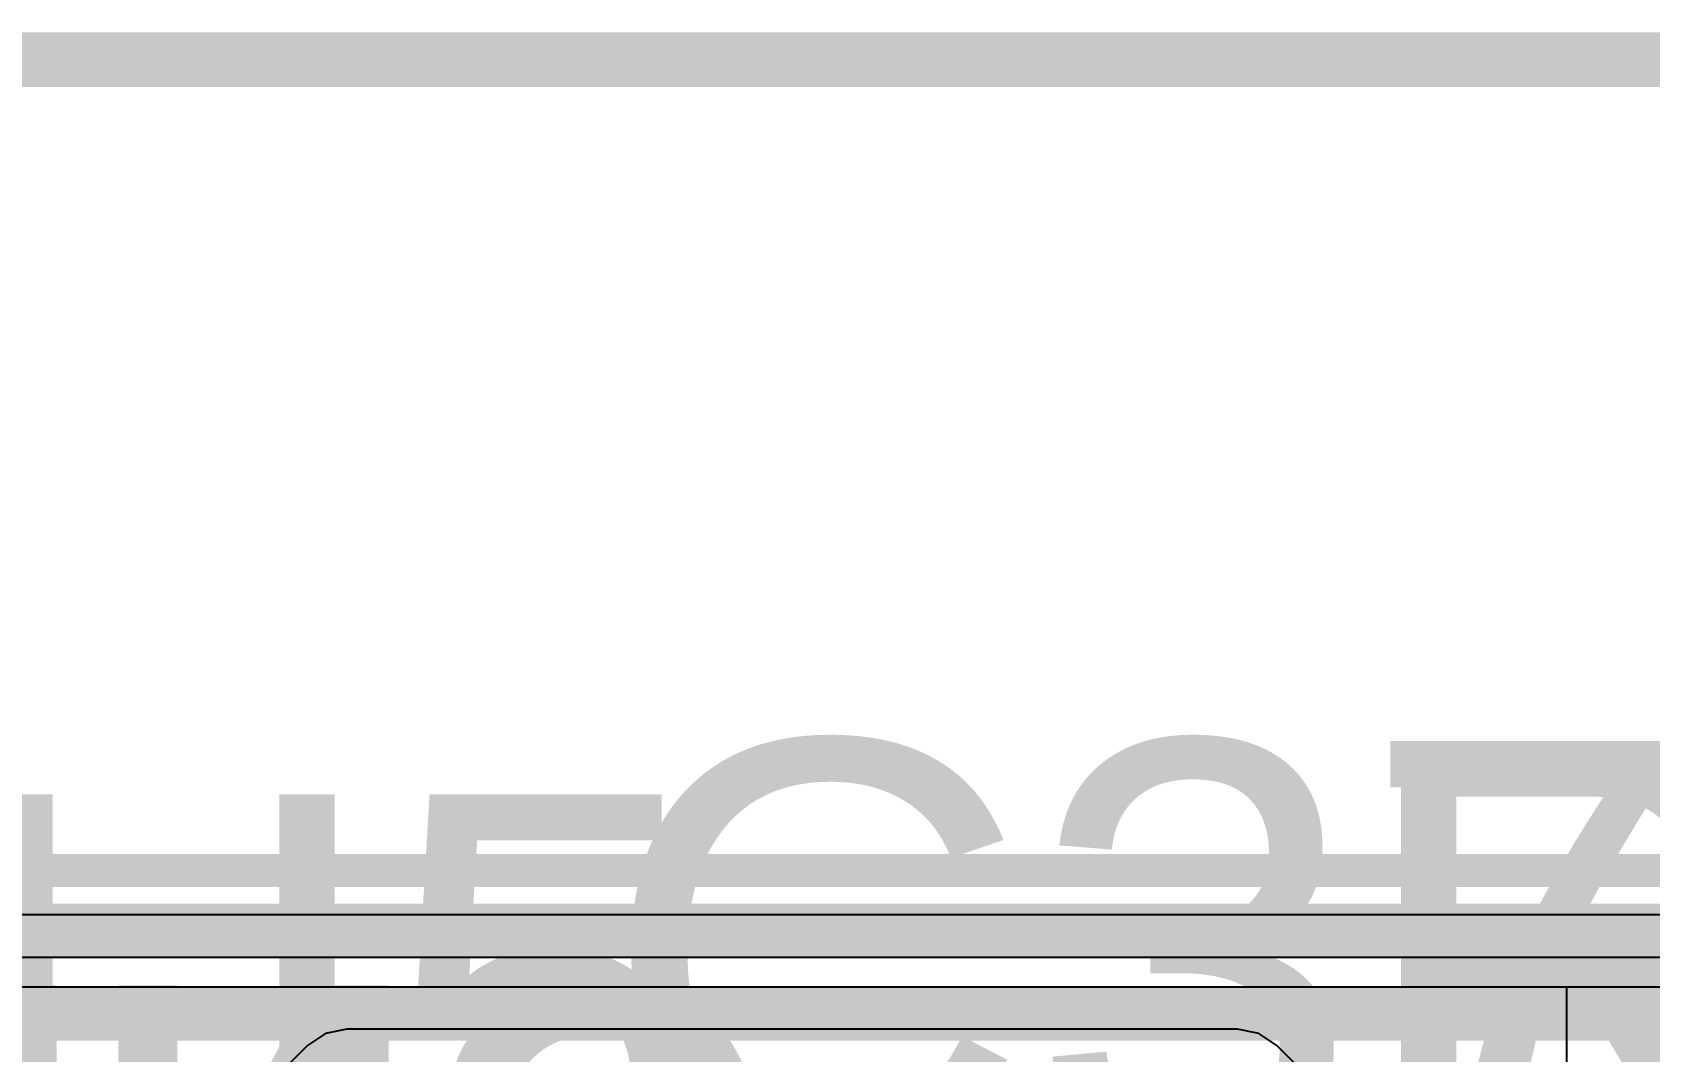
# Model space of a CAD drawing. Header units: inches. Extents: x -1 to 13, y -1.6 to 0.5.
# Drawn here: x 1.553 to 1.848, y 0.243 to 0.429 of the extents above; entities that cross this region are included whole.
import ezdxf

# ---------------------------------------------------------------- set-up
doc = ezdxf.new("R2010")
doc.units = ezdxf.units.IN
doc.header["$MEASUREMENT"] = 0
for name, color, linetype in [('Board_outline', 216, 'Continuous'), ('Bottom Layer', 5, 'Continuous'), ('Bottom Overlay', 54, 'Continuous'), ('Dimensions', 6, 'Continuous'), ('Top Layer', 1, 'Continuous'), ('Top Overlay', 2, 'Continuous')]:
    doc.layers.add(name, color=color, linetype=linetype)
doc.styles.add('Arial', font='', dxfattribs={"height": 0.2})
doc.styles.add('Arial_Bold', font='', dxfattribs={"height": 0.2})
doc.styles.get('Arial').set_extended_font_data('Arial')
doc.styles.get('Arial_Bold').set_extended_font_data('Arial', bold=True)

msp = doc.modelspace()

# ---------------------------------------------------------------- linework, layer by layer
at = {"layer": 'Board_outline', "const_width": 0.006}
msp.add_lwpolyline([(-0.65035, 0.27604), (2.89296, 0.27604)], dxfattribs=at)
at = {"layer": 'Bottom Layer'}
for p, q in [((0.56665, 0.26801), (2.89296, 0.26801)), ((2.04652, 0.2602), (1.11091, 0.2602))]:
    msp.add_line(p, q, dxfattribs=at)
at = {"layer": 'Bottom Layer', "const_width": 0.01}
msp.add_lwpolyline([(1.11091, 0.25), (2.04652, 0.25)], dxfattribs=at)
at = {"layer": 'Dimensions', "const_width": 0.01}
msp.add_lwpolyline([(1.39122, 0.424), (2.9496, 0.424)], dxfattribs=at)
at = {"layer": 'Top Layer'}
for p, q in [((1.0195, 0.2548), (1.89947, 0.2548)), ((1.22882, 0.2548), (1.8328, 0.2548)), ((1.8328, 0.2548), (1.8328, 0.21689)), ((1.6065, 0.24631), (1.60319, 0.2441)), ((1.6065, 0.24631), (1.60319, 0.2441)), ((1.6104, 0.24709), (1.6065, 0.24631)), ((1.6104, 0.24709), (1.6065, 0.24631)), ((1.7728, 0.24709), (1.6104, 0.24709)), ((1.7728, 0.24709), (1.6104, 0.24709)), ((1.7767, 0.24631), (1.7728, 0.24709)), ((1.7767, 0.24631), (1.7728, 0.24709)), ((1.78001, 0.2441), (1.7767, 0.24631)), ((1.78001, 0.2441), (1.7767, 0.24631)), ((1.60319, 0.2441), (1.58668, 0.22759)), ((1.60319, 0.2441), (1.58668, 0.22759)), ((1.80722, 0.21689), (1.78001, 0.2441)), ((1.80722, 0.21689), (1.78001, 0.2441))]:
    msp.add_line(p, q, dxfattribs=at)
at = {"layer": 'Top Layer', "const_width": 0.01}
msp.add_lwpolyline([(-0.39175, 0.265), (1.90369, 0.265)], dxfattribs=at)

# ---------------------------------------------------------------- texts
at = {"layer": 'Bottom Overlay', "style": 'Arial_Bold', "text_generation_flag": 2}
msp.add_text('GND', height=0.06, rotation=360, dxfattribs=at).set_placement((1.6888, 0.19509))
at = {"layer": 'Top Overlay', "style": 'Arial'}
for s, p in [('C37', (1.65675, 0.22217)), ('R26', (1.79373, 0.22047)), ('U5', (1.53831, 0.21247))]:
    msp.add_text(s, height=0.0775, dxfattribs=at).set_placement(p)

doc.saveas('drawing.dxf')
